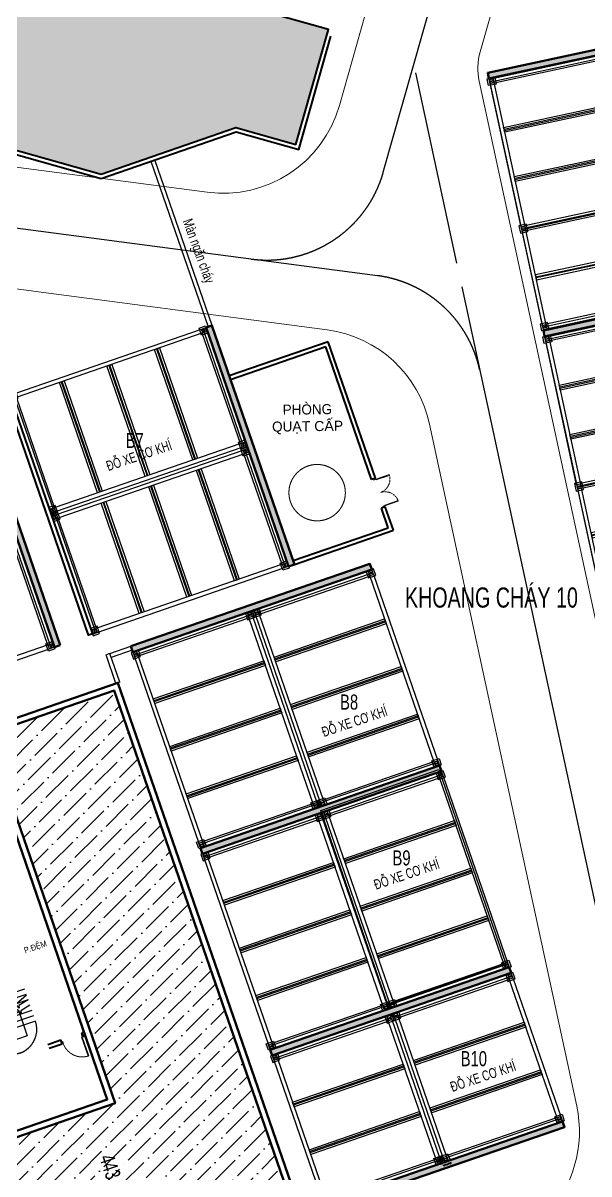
# Model space of a CAD drawing. Header units: millimetres. Extents: x -1534340 to 1713810, y -1348191 to 1114081.
# Drawn here: x 1011011 to 1039096, y 27854 to 85032 of the extents above; entities that cross this region are included whole.
import ezdxf
from ezdxf.enums import TextEntityAlignment as Align

# ---------------------------------------------------------------- set-up
doc = ezdxf.new("R2010")
doc.units = ezdxf.units.MM
doc.header["$LTSCALE"] = 100
doc.set_wipeout_variables(frame=1)
doc.header["$PDMODE"] = 32
doc.header["$PDSIZE"] = 2.5
for name, pattern in [('DASHDOT2', [0.5, 0.25, -0.125, 0, -0.125]), ('DASHED', [4.5, 3, -1.5]), ('HIDDEN', [0.375, 0.25, -0.125]), ('HIDDEN2', [0.1875, 0.125, -0.0625]), ('M-HIDDEN', [1.875, 1.25, -0.625]), ('Xref_ST_MBDV Cot vach 30.7.2022$0$HIDDEN', [0.375, 0.25, -0.125])]:
    doc.linetypes.add(name, pattern=pattern)
for name, color, linetype in [('A-FLOR-STRS', 16, 'Continuous'), ('ccu12-Manh', 8, 'Continuous'), ('KT-Kich thuoc', 9, 'Continuous'), ('KT-Nuoc', 164, 'Continuous'), ('Wall FF', 4, 'Continuous'), ('xe cơ khí', 251, 'Continuous'), ('Xref_ST_MBDV Cot vach 30.7.2022$0$A-FLOR-STRS-ARROW', 8, 'Continuous'), ('Xref_ST_MBDV Cot vach 30.7.2022$0$KT-Net manh', 139, 'Continuous'), ('Xref_ST_MBDV Cot vach 30.7.2022$0$KT-Text', 7, 'Continuous'), ('Xref_ST_MBDV Cot vach 30.7.2022$0$KT-Thay', 7, 'Continuous'), ('Xref_ST_MBDV Cot vach 30.7.2022$0$Xref_ST_MBDV Cot vach 30.7.2022|Xref_ST_MBDV Cot vach 30.7.2022|Xref_ST_MBDV Cot vach 30.7.2022|Xref_ST_MBDV Cot vach 30.7.2022|A-WALL-PATT', 251, 'Continuous')]:
    doc.layers.add(name, color=color, linetype=linetype)
for name, color, linetype, lineweight in [('CUA', 37, 'Continuous', 13), ('KT-Chu viet', 255, 'Continuous', 20), ('KT-GIAO THONG HAM', 42, 'Continuous', 13), ('KT-Net cat', 1, 'Continuous', 40), ('KT-Net cot', 2, 'Continuous', 50), ('KT-Net manh', 251, 'Continuous', 13), ('KT-Vat lieu', 250, 'Continuous', 9), ('SPE-MEP-HVAC', 140, 'Continuous', 0), ('SPE-MEP-Plumbing', 90, 'Continuous', 0)]:
    doc.layers.add(name, color=color, linetype=linetype, lineweight=lineweight)
doc.styles.add('00 Text ccu dim', font='vnsimli.shx', dxfattribs={"width": 0.7})
doc.styles.add('220126_HDN_HBA typical plan$0$211210_HDN_HBA_TYPICAL PLAN CORE OPT 1$0$HBA-Text', font='GOTHIC.TTF')
doc.styles.add('Xref_ST_MBDV Cot vach 30.7.2022$0$Arial', font='arial.ttf', dxfattribs={"width": 0.7})
doc.dimstyles.new('00A1CCU_1-300', dxfattribs={"dimscale": 300, "dimtxt": 3.5, "dimasz": 1.5, "dimexe": 1, "dimexo": 0, "dimgap": 0.6, "dimtad": 1, "dimdec": 0, "dimzin": 0, "dimdsep": 46, "dimtxsty": '00 Text ccu dim', "dimblk1": 'ARCHTICK', "dimblk2": 'ARCHTICK', "dimsah": 1, "dimcen": 2, "dimdle": 1, "dimclrd": 256, "dimclre": 256, "dimclrt": 31, "dimadec": 0, "dimazin": 0, "dimtfac": 1, "dimtdec": 0, "dimtix": 1, "dimtmove": 2, "dimatfit": 3, "dimldrblk": 'OPEN90', "dimfxl": 1, "dimtvp": 0.833333, "dimtolj": 1, "dimtzin": 0, "dimarcsym": 0})

# ---------------------------------------------------------------- blocks, each defined once
blk = doc.blocks.new('BBERETR')
at = {"layer": 'KT-Nuoc', "linetype": 'M-HIDDEN', "ltscale": 500}
h = blk.add_hatch(dxfattribs=at)
h.set_pattern_fill('ANSI36', color=5, scale=5000, angle=-50.4488)
h.set_pattern_definition([(354.55117, (171011.8, -400829.7), (1148.1557, 518.317), [1562.5, -312.5, 0, -312.5])])
h.paths.add_polyline_path([(595375, -890550), (602880, -878255), (610690, -883022), (624576, -860276), (618900, -856811), (608792, -873369), (598976, -867377), (585695, -889134), (590351, -896259), (596141, -891477)])
at = {"layer": 'KT-Kich thuoc'}
blk.add_lwpolyline([(595375, -890550), (602880, -878255), (610690, -883022), (624576, -860276), (618900, -856811), (608792, -873369), (598976, -867377), (585695, -889134), (590351, -896259), (596141, -891477)], close=True, dxfattribs=at)
at = {"layer": 'KT-Net cot'}
for points in [[(595743, -890524), (602980, -878667), (610790, -883435), (624988, -860176), (618800, -856398), (608692, -872957), (598876, -866965), (585340, -889140), (590283, -896704), (596563, -891518)], [(595375, -890550), (602880, -878255), (610690, -883022), (624576, -860276), (618900, -856811), (608792, -873369), (598976, -867377), (585695, -889134), (590351, -896259), (596141, -891477)]]:
    blk.add_lwpolyline(points, close=True, dxfattribs=at)
at = {"layer": 'Defpoints', "style": 'Xref_ST_MBDV Cot vach 30.7.2022$0$Arial', "width": 0.7}
for s, height, p in [('THÔNG THỦY 6M', 500, (600313, -873771)), ('440M2(1200M3) ', 500, (601088, -874336)), ('443.21 M2', 750, (606531, -874672))]:
    blk.add_text(s, height=height, rotation=238.0354, dxfattribs=at).set_placement(p, align=Align.MIDDLE_LEFT)
at = {"layer": 'Xref_ST_MBDV Cot vach 30.7.2022$0$KT-Text', "style": 'Xref_ST_MBDV Cot vach 30.7.2022$0$Arial', "width": 0.7}
blk.add_text('BỂ NƯỚC', height=750, rotation=238.0354, dxfattribs=at).set_placement((601966, -874941), align=Align.MIDDLE_LEFT)
blk = doc.blocks.new('*U2315')
for p, q in [((-1260, -100), (-1300, -100)), ((-1260, -525), (-1300, -525)), ((-1280, -100), (-1280, -525)), ((-90, -100), (-50, -100)), ((-90, -525), (-50, -525)), ((-70, -100), (-70, -525))]:
    blk.add_line(p, q)
for points in [[(-1350, 100), (-1290, 100), (-1290, 40), (-1300, 40), (-1300, 0), (-1350, 0)], [(-1300, 0), (-1260, 0), (-1260, -625), (-1300, -625)], [(-50, 0), (-90, 0), (-90, -625), (-50, -625)], [(0, 100), (-60, 100), (-60, 40), (-50, 40), (-50, 0), (0, 0)]]:
    blk.add_lwpolyline(points, close=True)
at = {"linetype": 'HIDDEN2'}
for centre, start, end in [((-1300, 0), 270, 0), ((-50, 0), 180, 270)]:
    blk.add_arc(centre, 625, start, end, dxfattribs=at)
blk = doc.blocks.new('BBB14')
blk.add_wipeout([(1467, -2669), (1467, -2987), (116, -3004), (118, -2669)]).dxf.layer = 'KT-Kich thuoc'
at = {"layer": 'KT-Net cat'}
for p, q in [((117, -2700), (117, -2900)), ((1467, -2700), (1467, -2900))]:
    blk.add_line(p, q, dxfattribs=at)
at = {"layer": 'CUA', "rotation": 179.9999938228274}
blk.add_blockref('*U2315', (117, -2700), dxfattribs=at)
blk = doc.blocks.new('BBBBEEE')
at = {"layer": 'SPE-MEP-Plumbing'}
h = blk.add_hatch(dxfattribs=at)
h.set_pattern_fill('DASH,_O', color=54, scale=2000)
h.set_pattern_definition([(0, (0, 0), (250, 250), [250, -250])])
h.paths.add_polyline_path([(295101, 82810), (273748, 88844), (265874, 95347), (270551, 101010), (271476, 100246), (282750, 113897), (291018, 107069), (289939, 107374), (289029, 104150), (289702, 103960), (287278, 95396), (306389, 89996), (304775, 84285), (301795, 85127)])
at = {"layer": 'KT-Net cat'}
for p, q in [((276388, 106507), (282723, 114179)), ((276542, 106380), (282750, 113897)), ((282723, 114179), (291496, 106934)), ((282750, 113897), (291018, 107069)), ((265747, 95192), (273654, 88663)), ((265874, 95347), (273748, 88844)), ((273654, 88663), (295107, 82601))]:
    blk.add_line(p, q, dxfattribs=at)
for points in [[(273748, 88844), (295101, 82810), (301795, 85127), (304775, 84285), (306389, 89996), (297868, 92404)], [(295107, 82601), (301801, 84917), (304913, 84038), (306504, 89668)]]:
    blk.add_lwpolyline(points, dxfattribs=at)
at = {"layer": 'SPE-MEP-Plumbing', "color": 54, "style": 'Xref_ST_MBDV Cot vach 30.7.2022$0$Arial', "width": 0.7}
blk.add_text('PHÒNG KỸ THUẬT ', height=500, dxfattribs=at).set_placement((279792, 96469), align=Align.MIDDLE_LEFT)
at = {"layer": 'KT-Vat lieu', "rotation": 50.44883389616387}
blk.add_blockref('BBB14', (277493, 112085, 0), dxfattribs=at)
blk = doc.blocks.new('*U2355')
for p, q in [((129, 38), (95, 59)), ((112, 49), (372, 476)), ((389, 465), (355, 486)), ((1273, -660), (1533, -233)), ((1516, -223), (1550, -243)), ((1256, -649), (1290, -670))]:
    blk.add_line(p, q)
for points in [[(-52, -85), (-1, -117), (30, -65), (22, -60), (43, -26), (0, 0)], [(43, -26), (77, -47), (442, 551), (407, 571)], [(1238, -756), (1203, -735), (1568, -137), (1602, -158)], [(1228, -867), (1177, -836), (1208, -784), (1217, -790), (1238, -756), (1280, -782)]]:
    blk.add_lwpolyline(points, close=True)
at = {"linetype": 'HIDDEN2'}
for centre, start, end in [((43, -26), 328.5983, 58.5983), ((1238, -756), 58.5983, 148.5983)]:
    blk.add_arc(centre, 700, start, end, dxfattribs=at)
blk = doc.blocks.new('PQQQQQ')
at = {"layer": 'KT-Net cat'}
for p, q in [((-3750, -94694), (-8665, -96391)), ((-1411, -101470), (-3750, -94694)), ((-3874, -94948), (-8600, -96580)), ((-1600, -101535), (-3874, -94948)), ((-8600, -96580), (-5435, -105749)), ((-1411, -101470), (-1600, -101535)), ((-921, -102888), (-1110, -102953)), ((-519, -104052), (-921, -102888)), ((-774, -103928), (-1110, -102953)), ((-5500, -105560), (-774, -103928)), ((-5435, -105749), (-519, -104052))]:
    blk.add_line(p, q, dxfattribs=at)
at = {"layer": 'SPE-MEP-HVAC', "linetype": 'HIDDEN', "ltscale": 1000}
blk.add_circle((-4305, -102186, 0), 1400, dxfattribs=at)
at = {"layer": 'CUA', "rotation": 320.448827452168}
blk.add_blockref('*U2355', (-1411, -101470), dxfattribs=at)
at = {"layer": 'KT-Chu viet', "insert": (-4792, -97801), "char_height": 500, "width": 4337.59, "attachment_point": 2, "rotation": 0.7938, "style": '220126_HDN_HBA typical plan$0$211210_HDN_HBA_TYPICAL PLAN CORE OPT 1$0$HBA-Text'}
blk.add_mtext('PHÒNG QU{\\fArial|b0|i0|c0|p34;ẠT CẤP}', dxfattribs=at)
blk = doc.blocks.new('cot')
at = {"layer": 'xe cơ khí'}
for points in [[(11052751, 1251358), (11053091, 1251358), (11053091, 1250978), (11052751, 1250978)], [(11052801, 1251268), (11053001, 1251268), (11053001, 1251252), (11052801, 1251252)], [(11052801, 1251268), (11053001, 1251268), (11053001, 1251068), (11052801, 1251068)], [(11052801, 1251084), (11053001, 1251084), (11053001, 1251068), (11052801, 1251068)], [(11052921, 1251252), (11052921, 1251084), (11052881, 1251084), (11052881, 1251252)]]:
    blk.add_lwpolyline(points, close=True, dxfattribs=at)
blk = doc.blocks.new('bbbb5')
at = {"layer": 'xe cơ khí'}
for points in [[(7550, 6290), (250, 6290), (250, 6090), (7550, 6090)], [(7840, 6380), (7460, 6380), (7460, 6000), (7840, 6000)], [(7750, 6290), (7550, 6290), (7550, 6274), (7750, 6274)], [(7750, 6290), (7550, 6290), (7550, 6090), (7750, 6090)], [(7750, 6290), (12550, 6290), (12550, 6090), (7750, 6090)], [(175, 6090), (275, 6090), (275, 290), (175, 290)], [(2525, 6090), (2625, 6090), (2625, 290), (2525, 290)], [(2675, 6090), (2775, 6090), (2775, 290), (2675, 290)], [(5025, 6090), (5125, 6090), (5125, 290), (5025, 290)], [(5175, 6090), (5275, 6090), (5275, 290), (5175, 290)], [(7625, 6090), (7525, 6090), (7525, 290), (7625, 290)], [(7750, 6106), (7550, 6106), (7550, 6090), (7750, 6090)], [(7630, 6274), (7630, 6106), (7670, 6106), (7670, 6274)], [(7675, 6090), (7775, 6090), (7775, 290), (7675, 290)], [(10125, 6090), (10025, 6090), (10025, 290), (10125, 290)], [(10275, 6090), (10175, 6090), (10175, 290), (10275, 290)], [(12625, 6090), (12525, 6090), (12525, 290), (12625, 290)], [(250, 290), (7550, 290), (7550, 90), (250, 90)], [(7840, 380), (7460, 380), (7460, 0), (7840, 0)], [(7750, 290), (7550, 290), (7550, 274), (7750, 274)], [(7750, 290), (7550, 290), (7550, 90), (7750, 90)], [(7750, 106), (7550, 106), (7550, 90), (7750, 90)], [(7630, 274), (7630, 106), (7670, 106), (7670, 274)], [(12550, 290), (7750, 290), (7750, 90), (12550, 90)]]:
    blk.add_lwpolyline(points, close=True, dxfattribs=at)
for p in [(-11052751, -1244978), (-11052751, -1250978)]:
    blk.add_blockref('cot', p, dxfattribs=at)
at = {"layer": 'xe cơ khí', "xscale": -1}
for p in [(11065551, -1244978), (11065551, -1250978)]:
    blk.add_blockref('cot', p, dxfattribs=at)
blk = doc.blocks.new('bbbb4')
at = {"layer": 'xe cơ khí'}
for points in [[(10050, 6290), (250, 6290), (250, 6090), (10050, 6090)], [(175, 6090), (275, 6090), (275, 290), (175, 290)], [(2525, 6090), (2625, 6090), (2625, 290), (2525, 290)], [(2675, 6090), (2775, 6090), (2775, 290), (2675, 290)], [(5025, 6090), (5125, 6090), (5125, 290), (5025, 290)], [(5175, 6090), (5275, 6090), (5275, 290), (5175, 290)], [(7525, 6090), (7625, 6090), (7625, 290), (7525, 290)], [(7675, 6090), (7775, 6090), (7775, 290), (7675, 290)], [(10125, 6090), (10025, 6090), (10025, 290), (10125, 290)], [(250, 290), (10050, 290), (10050, 90), (250, 90)]]:
    blk.add_lwpolyline(points, close=True, dxfattribs=at)
for p in [(-11052751, -1244978), (-11052751, -1250978)]:
    blk.add_blockref('cot', p, dxfattribs=at)
at = {"layer": 'xe cơ khí', "xscale": -1}
for p in [(11063051, -1244978), (11063051, -1250978)]:
    blk.add_blockref('cot', p, dxfattribs=at)
blk = doc.blocks.new('_ARCHTICK')
at = {"color": 0, "linetype": 'ByBlock', "const_width": 0.15}
blk.add_lwpolyline([(-0.5, -0.5), (0.5, 0.5)], dxfattribs=at)
blk = doc.blocks.new('*D310')
at = {"layer": 'Defpoints', "color": 0, "transparency": 16777216}
for p in [(-1060606, -1174522), (-1060606, -1174594), (-1060516, -1174594)]:
    blk.add_point(p, dxfattribs=at)
at = {"layer": 'xe cơ khí', "lineweight": -2, "transparency": 16777216}
for p, q in [((-1060496, -1174522), (-1060626, -1174522)), ((-1060606, -1174594), (-1060606, -1174502)), ((-1060516, -1174594), (-1060516, -1174502))]:
    blk.add_line(p, q, dxfattribs=at)
at = {"layer": 'xe cơ khí', "lineweight": -2, "transparency": 16777216, "xscale": 30, "yscale": 30, "zscale": 30, "rotation": 180}
blk.add_blockref('_ARCHTICK', (-1060606, -1174522), dxfattribs=at)
at = {"layer": 'xe cơ khí', "lineweight": -2, "transparency": 16777216, "xscale": 30, "yscale": 30, "zscale": 30}
blk.add_blockref('_ARCHTICK', (-1060516, -1174522), dxfattribs=at)
at = {"layer": 'xe cơ khí', "color": 31, "transparency": 16777216, "insert": (-1060561, -1174492), "char_height": 36, "attachment_point": 5, "style": '00 Text ccu dim'}
blk.add_mtext('\\A1;90', dxfattribs=at)
blk = doc.blocks.new('_Open90')
at = {"color": 0, "linetype": 'ByBlock', "lineweight": -2}
for p, q in [((0, 0), (-1, 0)), ((-0.5, 0.5), (0, 0)), ((0, 0), (-0.5, -0.5))]:
    blk.add_line(p, q, dxfattribs=at)
blk = doc.blocks.new('*D311')
at = {"layer": 'Defpoints', "color": 0, "transparency": 16777216}
for p in [(-1060516, -1174522), (-1060516, -1174594), (-1060316, -1174594)]:
    blk.add_point(p, dxfattribs=at)
at = {"layer": 'xe cơ khí', "lineweight": -2, "transparency": 16777216}
for p, q in [((-1060296, -1174522), (-1060536, -1174522)), ((-1060516, -1174594), (-1060516, -1174502)), ((-1060316, -1174594), (-1060316, -1174502))]:
    blk.add_line(p, q, dxfattribs=at)
at = {"layer": 'xe cơ khí', "lineweight": -2, "transparency": 16777216, "xscale": 30, "yscale": 30, "zscale": 30, "rotation": 180}
blk.add_blockref('_ARCHTICK', (-1060516, -1174522), dxfattribs=at)
at = {"layer": 'xe cơ khí', "lineweight": -2, "transparency": 16777216, "xscale": 30, "yscale": 30, "zscale": 30}
blk.add_blockref('_ARCHTICK', (-1060316, -1174522), dxfattribs=at)
at = {"layer": 'xe cơ khí', "color": 31, "transparency": 16777216, "insert": (-1060416, -1174492), "char_height": 36, "attachment_point": 5, "style": '00 Text ccu dim'}
blk.add_mtext('\\A1;200', dxfattribs=at)
blk = doc.blocks.new('*D312')
at = {"layer": 'Defpoints', "color": 0, "transparency": 16777216}
for p in [(-1060316, -1174594), (-1060226, -1174522), (-1060226, -1174594)]:
    blk.add_point(p, dxfattribs=at)
at = {"layer": 'xe cơ khí', "lineweight": -2, "transparency": 16777216}
for p, q in [((-1060336, -1174522), (-1060206, -1174522)), ((-1060316, -1174594), (-1060316, -1174502)), ((-1060226, -1174594), (-1060226, -1174502))]:
    blk.add_line(p, q, dxfattribs=at)
at = {"layer": 'xe cơ khí', "lineweight": -2, "transparency": 16777216, "xscale": 30, "yscale": 30, "zscale": 30, "rotation": 180}
blk.add_blockref('_ARCHTICK', (-1060316, -1174522), dxfattribs=at)
at = {"layer": 'xe cơ khí', "lineweight": -2, "transparency": 16777216, "xscale": 30, "yscale": 30, "zscale": 30}
blk.add_blockref('_ARCHTICK', (-1060226, -1174522), dxfattribs=at)
at = {"layer": 'xe cơ khí', "color": 31, "transparency": 16777216, "insert": (-1060271, -1174492), "char_height": 36, "attachment_point": 5, "style": '00 Text ccu dim'}
blk.add_mtext('\\A1;90', dxfattribs=at)
blk = doc.blocks.new('*D313')
at = {"layer": 'Defpoints', "color": 0, "transparency": 16777216}
for p in [(-1060703, -1174729), (-1060653, -1174639), (-1060653, -1174729)]:
    blk.add_point(p, dxfattribs=at)
at = {"layer": 'xe cơ khí', "lineweight": -2, "transparency": 16777216}
for p, q in [((-1060653, -1174639), (-1060723, -1174639)), ((-1060653, -1174729), (-1060723, -1174729)), ((-1060703, -1174619), (-1060703, -1174749))]:
    blk.add_line(p, q, dxfattribs=at)
at = {"layer": 'xe cơ khí', "lineweight": -2, "transparency": 16777216, "xscale": 30, "yscale": 30, "zscale": 30}
for p, rotation in [((-1060703, -1174639), 90), ((-1060703, -1174729), 270)]:
    blk.add_blockref('_ARCHTICK', p, dxfattribs=dict(at, rotation=rotation))
at = {"layer": 'xe cơ khí', "color": 31, "transparency": 16777216, "insert": (-1060733, -1174684), "char_height": 36, "attachment_point": 5, "rotation": 90, "style": '00 Text ccu dim'}
blk.add_mtext('\\A1;90', dxfattribs=at)
blk = doc.blocks.new('*D314')
at = {"layer": 'Defpoints', "color": 0, "transparency": 16777216}
for p in [(-1060703, -1174929), (-1060653, -1174729), (-1060653, -1174929)]:
    blk.add_point(p, dxfattribs=at)
at = {"layer": 'xe cơ khí', "lineweight": -2, "transparency": 16777216}
for p, q in [((-1060653, -1174729), (-1060723, -1174729)), ((-1060653, -1174929), (-1060723, -1174929)), ((-1060703, -1174709), (-1060703, -1174949))]:
    blk.add_line(p, q, dxfattribs=at)
at = {"layer": 'xe cơ khí', "lineweight": -2, "transparency": 16777216, "xscale": 30, "yscale": 30, "zscale": 30}
for p, rotation in [((-1060703, -1174729), 90), ((-1060703, -1174929), 270)]:
    blk.add_blockref('_ARCHTICK', p, dxfattribs=dict(at, rotation=rotation))
at = {"layer": 'xe cơ khí', "color": 31, "transparency": 16777216, "insert": (-1060733, -1174829), "char_height": 36, "attachment_point": 5, "rotation": 90, "style": '00 Text ccu dim'}
blk.add_mtext('\\A1;200', dxfattribs=at)
blk = doc.blocks.new('*D315')
at = {"layer": 'Defpoints', "color": 0, "transparency": 16777216}
for p in [(-1060653, -1174929), (-1060703, -1175019), (-1060653, -1175019)]:
    blk.add_point(p, dxfattribs=at)
at = {"layer": 'xe cơ khí', "lineweight": -2, "transparency": 16777216}
for p, q in [((-1060653, -1174929), (-1060723, -1174929)), ((-1060703, -1174909), (-1060703, -1175039)), ((-1060653, -1175019), (-1060723, -1175019))]:
    blk.add_line(p, q, dxfattribs=at)
at = {"layer": 'xe cơ khí', "lineweight": -2, "transparency": 16777216, "xscale": 30, "yscale": 30, "zscale": 30}
for p, rotation in [((-1060703, -1174929), 90), ((-1060703, -1175019), 270)]:
    blk.add_blockref('_ARCHTICK', p, dxfattribs=dict(at, rotation=rotation))
at = {"layer": 'xe cơ khí', "color": 31, "transparency": 16777216, "insert": (-1060733, -1174974), "char_height": 36, "attachment_point": 5, "rotation": 90, "style": '00 Text ccu dim'}
blk.add_mtext('\\A1;90', dxfattribs=at)
blk = doc.blocks.new('tuongnam')
at = {"layer": 'Xref_ST_MBDV Cot vach 30.7.2022$0$A-FLOR-STRS-ARROW'}
for points in [[(-21720.6, 23975.8), (-22179.8, 23692.4), (-22156.7, 23558.8), (-22329.7, 23751.4), (-22302.7, 23616.6), (-22854.4, 23276.2)], [(-21628.9, 23710.3), (-22088.2, 23426.9), (-22065.1, 23293.3), (-22238, 23485.9), (-22211, 23351.1), (-22762.7, 23010.7)]]:
    blk.add_lwpolyline(points, dxfattribs=at)
at = {"layer": 'Xref_ST_MBDV Cot vach 30.7.2022$0$KT-Net manh'}
for points in [[(-22196.9, 23440.1), (-21985, 22826.5), (-21952.4, 22732), (-21764.8, 22188.5), (-23229.9, 21682.7), (-24233.4, 24589.3)], [(-22990.6, 23823.8), (-22311.4, 23771.8), (-21802.2, 24212.1)]]:
    blk.add_lwpolyline(points, dxfattribs=at)
at = {"layer": 'Xref_ST_MBDV Cot vach 30.7.2022$0$KT-Net manh', "linetype": 'Xref_ST_MBDV Cot vach 30.7.2022$0$HIDDEN'}
blk.add_lwpolyline([(-21355.1, 22917.1, -0.4141313), (-22128.5, 21327.7), (-22412.6, 21229.6, -0.4141313), (-24001.8, 22003.3, -1.0000292)], format="xyb", dxfattribs=at)
at = {"layer": 'Xref_ST_MBDV Cot vach 30.7.2022$0$KT-Thay', "extrusion": (-1.21212e-08, -4.22423e-09, 1)}
for p, q in [((-21903.4, 24505.1), (-23084.9, 24097.2)), ((-21812, 24240.4), (-22993.6, 23832.5)), ((-21720.6, 23975.8), (-22902.2, 23567.8)), ((-21537.9, 23446.4), (-22719.4, 23038.5)), ((-21446.5, 23181.7), (-22628, 22773.8)), ((-21355.1, 22917.1), (-22536.7, 22509.1))]:
    blk.add_line(p, q, dxfattribs=at)
blk = doc.blocks.new('Xref_ST_MBDV Cot vach 30.7.2022$0$Tuong Vay01-flat-1')
at = {"layer": 'Xref_ST_MBDV Cot vach 30.7.2022$0$Xref_ST_MBDV Cot vach 30.7.2022|Xref_ST_MBDV Cot vach 30.7.2022|Xref_ST_MBDV Cot vach 30.7.2022|Xref_ST_MBDV Cot vach 30.7.2022|A-WALL-PATT'}
h = blk.add_hatch(dxfattribs=at)
h.set_pattern_fill('ACET-2D-VATLIEU04', color=256, scale=50, pattern_type=2)
h.set_pattern_definition([(50, (-11139561.84, -1407213.45), (-225.902474, 189.5546825), [37.5, -412.5]), (355, (-11139561.84, -1407213.45), (32.127212, 367.215716), [30, -330]), (100.4514, (-11139531.95, -1407216.06), (-341.231527, -62.944187), [31.870095, -350.571056]), (46.1842, (-11139561.84, -1407113.45), (-319.180497, 306.252097), [56.25, -618.75]), (96.6356, (-11139517.37, -1407120.34), (-516.995922, -60.144022), [47.805144, -525.8565]), (351.1842, (-11139561.84, -1407113.45), (84.740774, 546.39543), [45, -495]), (21, (-11139511.84, -1407138.45), (-105.680822, 275.3079534), [37.5, -412.5]), (326, (-11139511.84, -1407138.45), (206.128805, 305.59852), [30, -330]), (71.4514, (-11139486.97, -1407155.22), (-328.963765, 110.380101), [31.870095, -350.571056]), (37.5, (-11139561.84, -1407213.45), (-78.1345294, 101.8269012), [0, -326, 0, -335, 0, -331.25]), (7.5, (-11139561.84, -1407213.45), (-23.2793464, 176.824191), [0, -191, 0, -318.5, 0, -126.25]), (327.5, (-11139673.34, -1407213.45), (71.9444175, 112.9301145), [0, -125, 0, -390, 0, -517.5000003]), (317.5, (-11139723.34, -1407213.45), (158.0205496, 172.449169), [0, -162.5, 0, -259, 0, -367.5]), (45, (-11139561.84, -1407213.45), (-150.260191, 150.260191), []), (45, (-11139561.84, -1407152.2), (-150.260191, 150.260191), [])])
h.paths.add_polyline_path([(-82665, -118500), (-81837, -121132), (-80903, -123728), (-79863, -126284), (-78720, -128795), (-77475, -131258), (-76131, -133667), (-74689, -136020), (-73153, -138312), (-71525, -140539), (-69807, -142699), (-68002, -144786), (-66114, -146798), (-64145, -148731), (-62100, -150582), (-59980, -152349), (-57790, -154027), (-55533, -155614), (-53213, -157109), (-50835, -158507), (-48401, -159807), (-45916, -161007), (-43385, -162104), (-40811, -163097), (-38198, -163985), (-35551, -164765), (-32875, -165436), (-30174, -165998), (-27451, -166448), (-24702, -166789), (-4397, -168938), (36420, -167648), (41836, -160719), (12445, -24368), (8473, -9249), (-4719, -5521), (-10557, -9947), (-34021, -27848), (-39777, -32009), (-41249, -35294), (-45787, -38574), (-49368, -38942), (-57644, -44924), (-59845, -46601), (-61969, -48362), (-64020, -50208), (-65993, -52137), (-67887, -54144), (-69696, -56226), (-71420, -58381), (-73054, -60604), (-74596, -62892), (-76043, -65242), (-77394, -67648), (-78645, -70107), (-79794, -72615), (-80841, -75168), (-81782, -77762), (-82617, -80392), (-83343, -83054), (-83961, -85743), (-84468, -88455), (-84865, -91186), (-85149, -93930), (-85321, -96684), (-85381, -99530), (-85329, -102201), (-85163, -104955), (-84886, -107701), (-84496, -110432), (-83996, -113146), (-83385, -115836)], flags=16)
h.paths.add_polyline_path([(-83625, -118781), (-82785, -121452), (-81837, -124086), (-80781, -126680), (-79621, -129228), (-78358, -131727), (-76994, -134172), (-75531, -136560), (-73973, -138886), (-72320, -141146), (-70577, -143337), (-68746, -145455), (-66829, -147497), (-64832, -149459), (-62755, -151337), (-60604, -153130), (-58382, -154833), (-56092, -156444), (-53738, -157960), (-51324, -159379), (-48854, -160699), (-46333, -161916), (-43764, -163030), (-41151, -164038), (-38500, -164938), (-35814, -165730), (-33098, -166411), (-30357, -166981), (-27595, -167438), (-24816, -167783), (-4434, -169940), (36920, -168633), (42913, -160966), (13418, -24135), (9295, -8442), (-4926, -4424), (-11163, -9151), (-34617, -27045), (-40580, -31355), (-42052, -34640), (-46156, -37607), (-49737, -37975), (-58240, -44121), (-60467, -45819), (-62623, -47605), (-64704, -49479), (-66707, -51435), (-68628, -53472), (-70465, -55586), (-72214, -57772), (-73872, -60029), (-75437, -62350), (-76905, -64734), (-78276, -67176), (-79545, -69672), (-80712, -72217), (-81774, -74808), (-82729, -77440), (-83576, -80109), (-84314, -82810), (-84940, -85539), (-85455, -88291), (-85857, -91062), (-86146, -93847), (-86321, -96642), (-86382, -99529), (-86328, -102241), (-86160, -105036), (-85879, -107821), (-85484, -110593), (-84976, -113347), (-84356, -116078)])
blk = doc.blocks.new('*U1525')
blk.add_line((105, -62), (903, 2))
for points in [[(-100, -8), (-95, -68), (-35, -63), (-36, -53), (4, -50), (0, 0)], [(4, -50), (1001, 30), (1004, -10), (7, -90)], [(104, -42), (107, -82), (904, -18), (901, 22)], [(-12, -1104), (-17, -1045), (43, -1040), (44, -1050), (84, -1047), (88, -1096)]]:
    blk.add_lwpolyline(points, close=True)
at = {"linetype": 'HIDDEN'}
blk.add_arc((4, -50), 1000, 274.5788, 4.5788, dxfattribs=at)
blk = doc.blocks.new('hhhh')
at = {"layer": 'xe cơ khí'}
for points in [[(-1060391, -1174929.3), (-1060291, -1174929.3), (-1060291, -1180729.3), (-1060391, -1180729.3)], [(-1053016, -1174729.3), (-1060316, -1174729.3), (-1060316, -1174929.3), (-1053016, -1174929.3)], [(-1058041, -1174929.3), (-1057941, -1174929.3), (-1057941, -1180729.3), (-1058041, -1180729.3)], [(-1057891, -1174929.3), (-1057791, -1174929.3), (-1057791, -1180729.3), (-1057891, -1180729.3)], [(-1055541, -1174929.3), (-1055441, -1174929.3), (-1055441, -1180729.3), (-1055541, -1180729.3)], [(-1055391, -1174929.3), (-1055291, -1174929.3), (-1055291, -1180729.3), (-1055391, -1180729.3)], [(-1052941, -1174929.3), (-1053041, -1174929.3), (-1053041, -1180729.3), (-1052941, -1180729.3)], [(-1060316, -1180729.3), (-1053016, -1180729.3), (-1053016, -1180929.3), (-1060316, -1180929.3)]]:
    blk.add_lwpolyline(points, close=True, dxfattribs=at)
for p in [(-12113317.4, -2425997.7), (-12113317.4, -2431997.7)]:
    blk.add_blockref('cot', p, dxfattribs=at)
at = {"layer": 'xe cơ khí', "xscale": -1}
for p in [(9999985.3, -2425997.7), (9999985.3, -2431997.7)]:
    blk.add_blockref('cot', p, dxfattribs=at)
at = {"layer": 'xe cơ khí'}
for base, p1, p2, picture, middle in [((-1060703.4, -1174729.3), (-1060653.1, -1174639.3), (-1060653.1, -1174729.3), '*D313', (-1060733.4, -1174684.3)), ((-1060703.4, -1174929.3), (-1060653.1, -1174729.3), (-1060653.1, -1174929.3), '*D314', (-1060733.4, -1174829.3)), ((-1060703.4, -1175019.3), (-1060653.1, -1174929.3), (-1060653.1, -1175019.3), '*D315', (-1060733.4, -1174974.3))]:
    dim = blk.add_linear_dim(base=base, p1=p1, p2=p2, angle=90, dimstyle='00A1CCU_1-300', override={"dimscale": 20, "dimtxt": 1.8}, dxfattribs=at)
    dim.commit()
    dim.dimension.update_dxf_attribs({"geometry": picture, "text_midpoint": middle})
for base, p1, p2, picture, middle in [((-1060606, -1174522.4), (-1060516, -1174594.3), (-1060606, -1174594.3), '*D310', (-1060561, -1174492.4)), ((-1060516, -1174522.4), (-1060316, -1174594.3), (-1060516, -1174594.3), '*D311', (-1060416, -1174492.4)), ((-1060226, -1174522.4), (-1060316, -1174594.3), (-1060226, -1174594.3), '*D312', (-1060271, -1174492.4))]:
    dim = blk.add_linear_dim(base=base, p1=p1, p2=p2, dimstyle='00A1CCU_1-300', override={"dimscale": 20, "dimtxt": 1.8}, dxfattribs=at)
    dim.commit()
    dim.dimension.update_dxf_attribs({"geometry": picture, "text_midpoint": middle})
blk = doc.blocks.new('jfgjghjfgjgfgjd')
at = {"layer": 'KT-Vat lieu'}
h = blk.add_hatch(dxfattribs=at)
h.set_pattern_fill('BTCT', color=256, scale=40)
h.set_pattern_definition([(50, (0, 0), (286.90407, -25.10085), [30, -330]), (355, (0, 0), (-55.50053, 300.87685), [24, -264]), (100.4514, (23.9, -2.1), (231.40375, 275.7758), [25.4961, -280.45684]), (46.1842, (0, 80), (426.8964, -66.2076), [45, -495]), (96.6356, (35.57, 74.5), (373.8651, 389.6471), [38.2441, -420.6852]), (351.1842, (0, 80), (373.8648, 389.6474), [36, -396]), (21, (40, 60), (238.76282, -161.04756), [30, -330]), (326, (40, 60), (97.32613, 290.06), [24, -264]), (71.4514, (59.9, 46.58), (336.08905, 129.0122), [25.4961, -280.45684]), (37.5, (0, 0), (4.86394, 133.15754), [0, -260.8, 0, -268, 0, -265]), (7.5, (0, 0), (105.22781, 157.76468), [0, -152.8, 0, -254.8, 0, -101]), (327.5, (-89.2, 0), (213.528974, -9.02195), [0, -100, 0, -312, 0, -414]), (317.5, (-129.2, 0), (233.27447, 40.042), [0, -130, 0, -207.2, 0, -294]), (45, (0, 0), (-106.06602, 106.06602), []), (45, (70.71, 0), (-106.06602, 106.06602), [])])
h.paths.add_polyline_path([(-13396, -109948), (-13298, -110231), (-1435, -106136), (-1533, -105852)])
h.paths.add_polyline_path([(-54055, -122716), (-54339, -122814), (-60507, -104948), (-60223, -104850)])
h.paths.add_polyline_path([(-41672, -118441), (-41956, -118538), (-48124, -100673), (-47840, -100575)])
h.paths.add_polyline_path([(-29290, -114165), (-29573, -114263), (-35741, -96398), (-35458, -96300)])
h.paths.add_polyline_path([(-6380, -130271), (-6477, -129987), (5385, -125891), (5483, -126175)])
h.paths.add_polyline_path([(22854, -77761), (22791, -77468), (4315, -81450), (4378, -81743)])
h.paths.add_polyline_path([(25614, -90567), (25551, -90273), (7075, -94256), (7138, -94549)])
h.paths.add_polyline_path([(28374, -103373), (28311, -103079), (9836, -107062), (9899, -107355)])
h.paths.add_polyline_path([(31072, -115885), (31135, -116178), (12659, -120161), (12596, -119868)])
h.paths.add_polyline_path([(34274, -130744), (34211, -130451), (15736, -134433), (15799, -134726)])
h.paths.add_polyline_path([(-9937, -119967), (-9839, -120251), (2024, -116155), (1926, -115872)])
h.paths.add_polyline_path([(-16907, -109890), (-17190, -109988), (-23358, -92123), (-23075, -92025)])
h.paths.add_polyline_path([(-66722, -127089), (-66438, -126991), (-70534, -115128), (-70817, -115226)])
h.paths.add_polyline_path([(7762, -67306), (7825, -67599), (20093, -64955), (20030, -64662)])
h.paths.add_polyline_path([(-3736, -137927), (-3834, -137643), (8029, -133548), (8127, -133831)])
h.paths.add_polyline_path([(-5280, -105876), (-5564, -105974), (-9660, -94111), (-9376, -94013)])
at = {"layer": 'KT-Net cat'}
blk.add_lwpolyline([(-19396, -97473), (-15300, -109335), (-15489, -109401), (-19585, -97538)], close=True, dxfattribs=at)
at = {"layer": 'KT-Net cot'}
for points in [[(22854, -77761), (22791, -77468), (4315, -81450), (4378, -81743)], [(25614, -90567), (25551, -90273), (7075, -94256), (7138, -94549)], [(-16907, -109890), (-17190, -109988), (-23358, -92123), (-23075, -92025)], [(-5280, -105876), (-5564, -105974), (-9660, -94111), (-9376, -94013)], [(-13396, -109948), (-13298, -110231), (-1435, -106136), (-1533, -105852)], [(-9937, -119967), (-9839, -120251), (2024, -116155), (1926, -115872)], [(-6380, -130271), (-6477, -129987), (5385, -125891), (5483, -126175)], [(-3736, -137927), (-3834, -137643), (8029, -133548), (8127, -133831)]]:
    blk.add_lwpolyline(points, close=True, dxfattribs=at)
at = {"layer": 'xe cơ khí'}
for points in [[(13125, -92901), (10449, -80486), (4389, -81792), (7065, -94207)], [(15886, -105706), (13210, -93292), (7149, -94598), (9825, -107013)], [(-646, -127740), (-3974, -118098), (1886, -116075), (5215, -125717)]]:
    blk.add_lwpolyline(points, close=True, dxfattribs=at)
for name, p, rotation in [('bbbb5', (16671, -78787), 102.1642570564203), ('bbbb5', (4290, -81762), 282.1642570564219), ('bbbb5', (7050, -94568), 282.1642570564219), ('bbbb4', (-9689, -94026), 199.0471379532171), ('bbbb4', (-7617, -100029), 199.0471379532171), ('bbbb5', (-19243, -104043), 199.047137940156), ('bbbb4', (2011, -115842), 109.0471379532172), ('bbbb4', (-3991, -117915), 109.0471379532172), ('bbbb4', (5471, -125862), 109.0471379532161), ('bbbb4', (-532, -127934), 109.0471379532161), ('hhhh', (-1454356, 483561), 109.0471379532196), ('hhhh', (-1460359, 481489), 109.0471379532196)]:
    blk.add_blockref(name, p, dxfattribs=dict(at, rotation=rotation))
blk = doc.blocks.new('123213')
at = {"layer": 'KT-Net cat'}
blk.add_blockref('BBBBEEE', (974890.8, 14748.7), dxfattribs=at)
at = {"layer": 'KT-Net cot', "rotation": 50.44882697619567}
blk.add_blockref('BBERETR', (209609.7, 138124.2), dxfattribs=at)
blk.add_blockref('PQQQQQ', (1285020.6, 183923.2))
at = {"layer": 'A-FLOR-STRS', "linetype": 'DASHDOT2', "ltscale": 3000}
for p, q in [((1284000.5, 97659.7), (1292554.8, 127932.9)), ((1285602.2, 102594.3), (1287639.4, 93143.4)), ((1260772.9, 95541), (1283703.3, 92517)), ((1287893.5, 91964.4), (1296897.1, 50195))]:
    blk.add_line(p, q, dxfattribs=at)
for centre, start, end in [((1278226.6, 99291.2), 262.48717, 344.22122), ((1282918.8, 86568.5), 12.16426, 82.48717)]:
    blk.add_arc(centre, 6000, start, end, dxfattribs=at)
at = {"layer": 'KT-GIAO THONG HAM'}
for p, q in [((1281819.3, 100973.3), (1289935.7, 129696.4)), ((1288805.4, 103631.3), (1295382.9, 126908.8)), ((1288759.7, 102183.3), (1299987.7, 50094.2)), ((1258381.5, 98882.4), (1275260.9, 96656.3)), ((1260731.6, 92520.5), (1281216, 89819)), ((1286296.8, 85134.8), (1293598.6, 51260))]:
    blk.add_line(p, q, dxfattribs=at)
for centre, radius, start, end in [((1291692.3, 102815.5), 3000, 164.22122, 192.16426), ((1276045.4, 102604.8), 6000, 262.48717, 344.22122), ((1280431.5, 83870.5), 6000, 12.16426, 82.48717), ((1287733.3, 49995.7), 6000, 315.4774, 12.16426)]:
    blk.add_arc(centre, radius, start, end, dxfattribs=at)
at = {"layer": 'KT-Net cat'}
for p, q in [((1269041.6, 54909.4), (1269145.1, 54945.2)), ((1269106.8, 54720.4), (1269041.6, 54909.4)), ((1267350, 54322.6), (1268002.7, 54547.9)), ((1267415.3, 54133.5), (1268067.9, 54358.9)), ((1268067.9, 54358.9), (1268002.7, 54547.9)), ((1269106.8, 54720.4), (1269210.4, 54756.1)), ((1278135.8, 51119.8), (1279718.6, 46535.3))]:
    blk.add_line(p, q, dxfattribs=at)
at = {"layer": 'KT-Net manh'}
for p, q in [((1275753.5, 58020.1), (1274350.2, 62084.7)), ((1276243, 56602.2), (1277646.3, 52537.7))]:
    blk.add_line(p, q, dxfattribs=at)
at = {"layer": 'Wall FF'}
for p, q in [((1270241.6, 73678.6), (1270336.1, 73711.3)), ((1270731.1, 72260.8), (1270241.6, 73678.6)), ((1270430.6, 73743.9), (1270336.1, 73711.3)), ((1270920.2, 72326), (1270430.6, 73743.9)), ((1270731.1, 72260.8), (1270825.6, 72293.4)), ((1270920.2, 72326), (1270825.6, 72293.4))]:
    blk.add_line(p, q, dxfattribs=at)
at = {"layer": 'Wall FF', "linetype": 'DASHED', "ltscale": 200}
for points in [[(1272464.4, 98202.9), (1275311.7, 89975.4), (1275500.7, 90040.8), (1272653.4, 98268.3)], [(1271535.7, 73913.8), (1270495.9, 73554.9), (1270430.6, 73743.9), (1271470.4, 74102.9)]]:
    blk.add_lwpolyline(points, close=True, dxfattribs=at)
blk.add_blockref('Xref_ST_MBDV Cot vach 30.7.2022$0$Tuong Vay01-flat-1', (1285020.6, 183923.2))
at = {"layer": 'CUA', "rotation": 284.4683598106444}
blk.add_blockref('*U1525', (1269106.8, 54720.4), dxfattribs=at)
at = {"layer": 'KT-Kich thuoc'}
blk.add_blockref('tuongnam', (1288091.8, 32569.1), dxfattribs=at)
at = {"layer": 'KT-Net cat', "linetype": 'DASHED'}
blk.add_blockref('jfgjghjfgjgfgjd', (1284866.4, 184050.5), dxfattribs=at)
at = {"layer": 'Wall FF', "linetype": 'DASHED', "ltscale": 200, "style": 'Xref_ST_MBDV Cot vach 30.7.2022$0$Arial', "width": 0.7}
blk.add_text('Màn ngăn cháy', height=500, rotation=289.97979, dxfattribs=at).set_placement((1274272, 95317.2), align=Align.MIDDLE_LEFT)
blk.add_text('KHOANG CHÁY 10', height=1000, dxfattribs=at).set_placement((1285072.4, 76527), align=Align.MIDDLE_LEFT)
at = {"layer": 'Xref_ST_MBDV Cot vach 30.7.2022$0$KT-Text', "style": 'Xref_ST_MBDV Cot vach 30.7.2022$0$Arial', "width": 0.7}
for s, p in [('B7', (1271215.7, 84326.2)), ('B8', (1281853.5, 71334.5)), ('B9', (1284456.4, 63590.4)), ('B10', (1287840.8, 53618.7))]:
    blk.add_text(s, height=750, dxfattribs=at).set_placement(p, align=Align.MIDDLE_LEFT)
for s, height, rotation, p in [('ĐỖ XE CƠ KHÍ ', 500, 18.67432, (1272019.3, 83367.9)), ('ĐỖ XE CƠ KHÍ ', 500, 18.67432, (1282715.3, 70156.8)), ('ĐỖ XE CƠ KHÍ ', 500, 18.67432, (1285301.9, 62569.1)), ('P.ĐỆM', 300, 19.04714, (1266777.7, 59032)), ('ĐỖ XE CƠ KHÍ ', 500, 18.67432, (1289091, 52523.8))]:
    blk.add_text(s, height=height, rotation=rotation, dxfattribs=at).set_placement(p, align=Align.CENTER)

msp = doc.modelspace()

# ---------------------------------------------------------------- block references
at = {"layer": 'ccu12-Manh'}
msp.add_blockref('123213', (-255109.6, -20035.9), dxfattribs=at)

doc.saveas('drawing.dxf')
